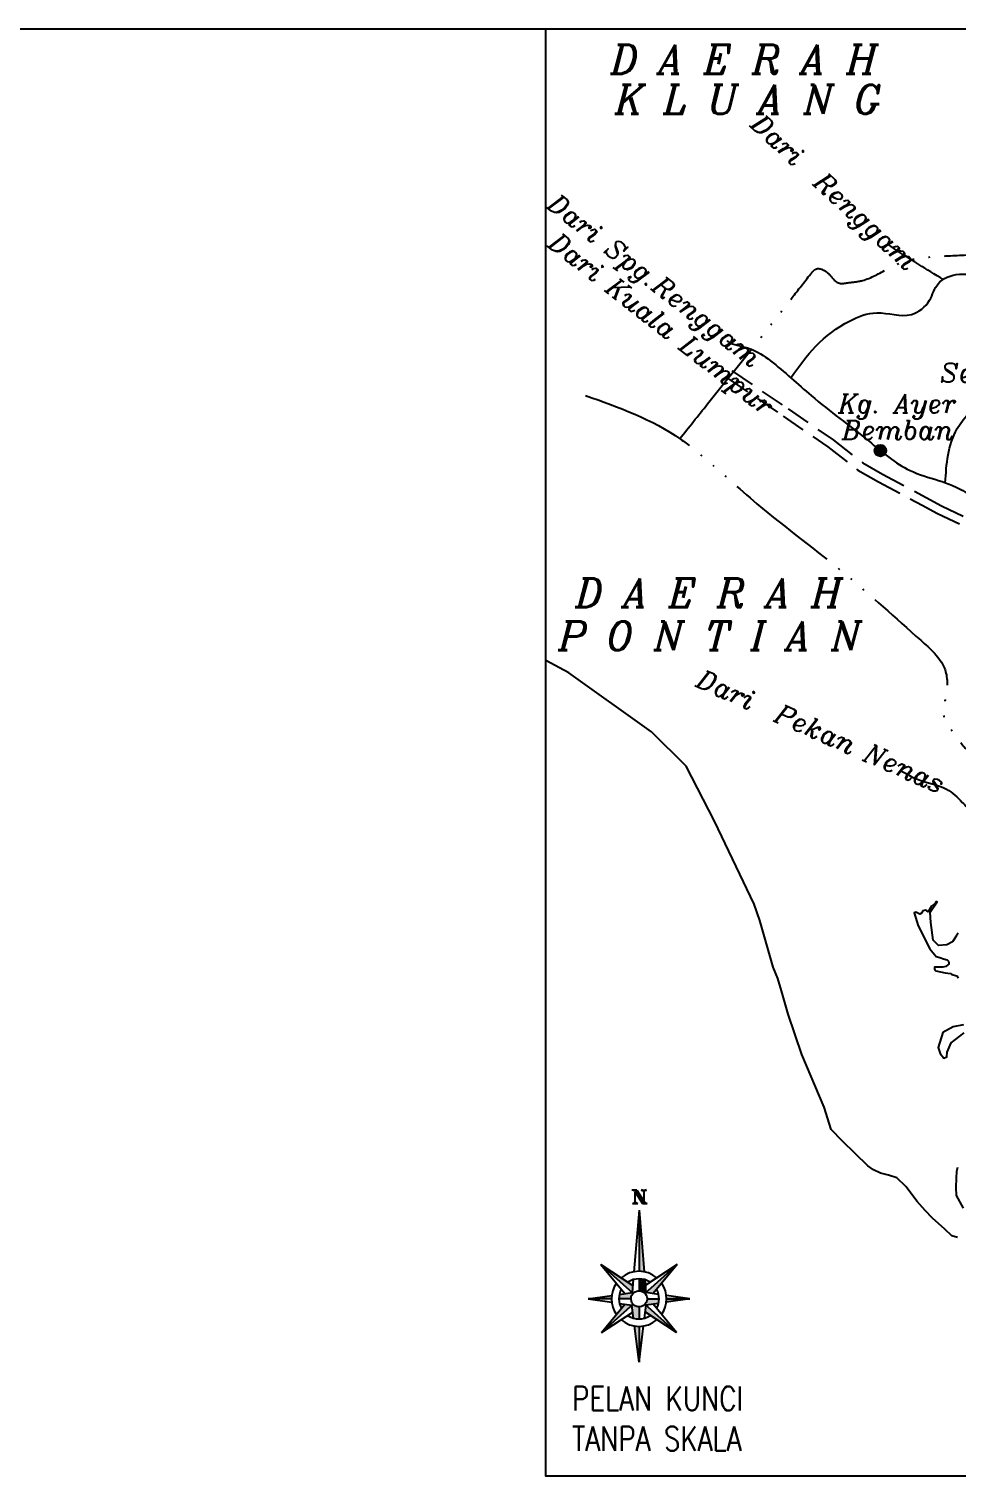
# Model space of a CAD drawing. Header units: metres. Extents: x -18206 to -14962, y -33140 to -31299.
# Drawn here: x -17994.1 to -17936.4, y -31388.8 to -31298.8 of the extents above; entities that cross this region are included whole.
import ezdxf

# ---------------------------------------------------------------- set-up
doc = ezdxf.new("R2010")
doc.units = ezdxf.units.M
doc.header["$LTSCALE"] = 6
doc.header["$MEASUREMENT"] = 0
for name, pattern in [('ACAD_ISO06W100', [36, 24, -3, 0, -3, 0, -3, 0, -3]), ('DASHDOT', [1, 0.5, -0.25, 0, -0.25]), ('HIDDEN', [0.375, 0.25, -0.125])]:
    doc.linetypes.add(name, pattern=pattern)
for name, color, linetype in [('EDIT', 1, 'Continuous'), ('Frame', 7, 'Continuous'), ('JLN', 1, 'HIDDEN'), ('NORTH', 7, 'Continuous'), ('PELAN KUNCI', 7, 'Continuous'), ('SEM', 5, 'DASHDOT')]:
    doc.layers.add(name, color=color, linetype=linetype)
doc.styles.get("Standard").update_dxf_attribs({"font": 'simplex.shx', "width": 0.8})
doc.styles.add('style3', font='italic.shx')
doc.styles.add('style6', font='italic.shx')

msp = doc.modelspace()

# ---------------------------------------------------------------- hatches: boundary and pattern name
at = {"layer": 'EDIT', "linetype": 'ByBlock'}
h = msp.add_hatch(color=7, dxfattribs=at)
edge = h.paths.add_edge_path()
edge.add_arc((-17941.182, -31324.998), 0.36, 0, 360)
at = {"layer": 'NORTH'}
h = msp.add_hatch(color=7, dxfattribs=at)
edge = h.paths.add_edge_path()
edge.add_line((-17955.677, -31371.808), (-17955.982, -31371.808))
edge.add_line((-17955.982, -31371.808), (-17956.455, -31371.061))
edge.add_ellipse((-17956.638, -31371.213), major_axis=(-0.175, 0.161), ratio=1, start_angle=262.3816, end_angle=312.7034)
edge.add_line((-17956.638, -31370.975), (-17956.334, -31370.975))
edge.add_line((-17956.334, -31370.975), (-17955.86, -31371.722))
edge.add_ellipse((-17955.677, -31371.57), major_axis=(-0.175, 0.161), ratio=1, start_angle=82.3816, end_angle=132.7034)
h = msp.add_hatch(color=7, dxfattribs=at)
edge = h.paths.add_edge_path()
edge.add_ellipse((-17956.059, -31371.153), major_axis=(-0.131, 0.121), ratio=1, start_angle=244.75204, end_angle=312.7034, ccw=False)
edge.add_ellipse((-17955.729, -31371.153), major_axis=(-0.131, 0.121), ratio=1, start_angle=-47.2966, end_angle=20.65476, ccw=False)
edge.add_line((-17955.729, -31370.975), (-17956.059, -31370.975))
h = msp.add_hatch(color=7, dxfattribs=at)
edge = h.paths.add_edge_path()
edge.add_ellipse((-17956.26, -31371.63), major_axis=(-0.131, 0.121), ratio=1, start_angle=64.75204, end_angle=132.7034, ccw=False)
edge.add_ellipse((-17956.59, -31371.63), major_axis=(-0.131, 0.121), ratio=1, start_angle=132.7034, end_angle=200.65476, ccw=False)
edge.add_line((-17956.59, -31371.808), (-17956.26, -31371.808))
h = msp.add_hatch(color=7, dxfattribs=at)
edge = h.paths.add_edge_path()
edge.add_line((-17956.193, -31372.228), (-17956.193, -31376.031))
edge.add_ellipse((-17956.193, -31377.744), major_axis=(-1.204, 1.218), ratio=1, start_angle=304.52372, end_angle=315.32391, ccw=False)
edge.add_line((-17955.873, -31376.062), (-17956.193, -31372.228))
h = msp.add_hatch(color=7, dxfattribs=at)
h.paths.add_polyline_path([(-17953.866, -31379.844), (-17955.748, -31378.146), (-17955.8, -31378.563)])
edge = h.paths.add_edge_path()
edge.add_ellipse((-17956.193, -31377.744), major_axis=(-1.204, 1.218), ratio=1, start_angle=125.80306, end_angle=135.32391, ccw=False)
edge.add_line((-17956.477, -31379.432), (-17956.193, -31381.672))
edge.add_line((-17956.193, -31381.672), (-17956.193, -31379.456))
edge = h.paths.add_edge_path()
edge.add_ellipse((-17956.193, -31377.744), major_axis=(-0.351, 0.355), ratio=1, start_angle=87.32136, end_angle=135.2258, ccw=False)
edge.add_line((-17956.564, -31378.078), (-17956.639, -31378.146))
edge.add_line((-17956.639, -31378.146), (-17956.539, -31378.943))
edge.add_ellipse((-17956.193, -31377.744), major_axis=(-0.877, 0.887), ratio=1, start_angle=119.26563, end_angle=135.32391)
edge.add_line((-17956.193, -31378.991), (-17956.193, -31378.243))
h.paths.add_polyline_path([(-17958.52, -31379.844), (-17956.639, -31378.146), (-17957.074, -31378.082)])
edge = h.paths.add_edge_path()
edge.add_line((-17959.352, -31377.744), (-17957.906, -31377.744))
edge.add_ellipse((-17956.193, -31377.744), major_axis=(-1.204, 1.218), ratio=1, start_angle=38.38379, end_angle=45.32391, ccw=False)
edge.add_line((-17957.893, -31377.537), (-17959.352, -31377.744))
edge = h.paths.add_edge_path()
edge.add_ellipse((-17956.193, -31377.744), major_axis=(-0.351, 0.355), ratio=1, start_angle=3.33991, end_angle=45.32391, ccw=False)
edge.add_line((-17956.564, -31377.409), (-17956.623, -31377.357))
edge.add_line((-17956.623, -31377.357), (-17957.41, -31377.468))
edge.add_ellipse((-17956.193, -31377.744), major_axis=(-0.877, 0.887), ratio=1, start_angle=32.57339, end_angle=45.32391)
edge.add_line((-17957.441, -31377.744), (-17956.692, -31377.744))
h.paths.add_polyline_path([(-17958.563, -31375.606), (-17956.623, -31377.357), (-17956.586, -31376.916)])
msp.add_hatch(color=7, dxfattribs=at).paths.add_polyline_path([(-17953.824, -31375.606), (-17955.764, -31377.357), (-17955.315, -31377.42)])
h = msp.add_hatch(color=7, dxfattribs=at)
edge = h.paths.add_edge_path()
edge.add_ellipse((-17956.193, -31377.744), major_axis=(-0.877, 0.887), ratio=1, start_angle=-61.52586, end_angle=-44.67609)
edge.add_line((-17956.193, -31376.496), (-17956.193, -31377.244))
edge.add_ellipse((-17956.193, -31377.744), major_axis=(-0.351, 0.355), ratio=1, start_angle=267.43933, end_angle=315.42201, ccw=False)
edge.add_line((-17955.822, -31377.409), (-17955.764, -31377.357))
edge.add_line((-17955.764, -31377.357), (-17955.832, -31376.549))
h = msp.add_hatch(color=7, dxfattribs=at)
edge = h.paths.add_edge_path()
edge.add_ellipse((-17956.193, -31377.744), major_axis=(-1.204, 1.218), ratio=1, start_angle=218.05855, end_angle=225.32391, ccw=False)
edge.add_line((-17954.495, -31377.96), (-17953.035, -31377.744))
edge.add_line((-17953.035, -31377.744), (-17954.481, -31377.744))
edge = h.paths.add_edge_path()
edge.add_ellipse((-17956.193, -31377.744), major_axis=(-0.351, 0.355), ratio=1, start_angle=183.19501, end_angle=225.32391, ccw=False)
edge.add_line((-17955.822, -31378.079), (-17955.748, -31378.146))
edge.add_line((-17955.748, -31378.146), (-17954.979, -31378.032))
edge.add_ellipse((-17956.193, -31377.744), major_axis=(-0.877, 0.887), ratio=1, start_angle=211.95827, end_angle=225.32391)
edge.add_line((-17954.946, -31377.744), (-17955.693, -31377.744))

# ---------------------------------------------------------------- linework, layer by layer
at = {"layer": 'EDIT', "color": 7, "linetype": 'ByBlock'}
msp.add_circle((-17941.177, -31324.991), 0.36, dxfattribs=at)
at = {"layer": 'Frame'}
for p, q in [((-18206.308, -31298.765), (-17781.98, -31298.765)), ((-17961.98, -31388.765), (-17961.98, -31298.765))]:
    msp.add_line(p, q, dxfattribs=at)
at = {"layer": 'Frame', "linetype": 'Continuous'}
msp.add_lwpolyline([(-17961.98, -31298.765), (-17871.98, -31298.765), (-17871.98, -31388.765), (-17961.98, -31388.765)], close=True, dxfattribs=at)
at = {"layer": 'Frame'}
msp.add_lwpolyline([(-17961.98, -31298.765), (-17871.98, -31298.765), (-17871.98, -31388.765), (-17961.98, -31388.765)], close=True, dxfattribs=at)
at = {"layer": 'JLN', "color": 7, "linetype": 'ByBlock'}
for points, knots in [([(-17937.278, -31314.342), (-17937.783, -31314.035), (-17938.954, -31313.322), (-17940.118, -31312.582), (-17940.75, -31312.124)], [0, 0, 0, 0, 1.974675, 4.573254, 4.573254, 4.573254, 4.573254]), ([(-17950.733, -31318.146), (-17950.667, -31318.194), (-17950.244, -31318.458), (-17949.18, -31318.565), (-17947.487, -31319.749), (-17945.222, -31321.908), (-17942.237, -31324.04), (-17939.315, -31326.631), (-17936.042, -31326.988), (-17934.052, -31329.408), (-17931.629, -31328.979), (-17929.795, -31329.108), (-17928.146, -31329.191), (-17927.488, -31329.808), (-17927.2, -31330.119)], [7.804075, 7.804075, 7.804075, 7.804075, 8.086624, 9.522806, 11.157657, 14.86833, 19.96036, 23.436971, 27.594975, 30.329952, 32.83747, 35.072088, 36.674879, 38.046691, 38.046691, 38.046691, 38.046691]), ([(-17939.86, -31344.918), (-17939.538, -31345.094), (-17938.666, -31345.636), (-17937.165, -31345.776), (-17936.176, -31346.772), (-17935.471, -31347.486), (-17934.377, -31347.905), (-17933.273, -31346.759), (-17933.641, -31345.265), (-17932.815, -31343.636), (-17931.742, -31342.142), (-17930.575, -31340.208), (-17928.351, -31340.778), (-17926.301, -31340.183), (-17923.91, -31341.954), (-17922.379, -31341.114), (-17921.031, -31341.284), (-17920.929, -31341.295)], [10.596968, 10.596968, 10.596968, 10.596968, 11.812252, 13.938192, 15.362798, 16.327301, 17.331641, 18.87041, 20.437235, 22.172316, 24.618742, 27.035659, 28.389447, 31.652237, 33.811677, 37.149359, 37.432208, 37.432208, 37.432208, 37.432208])]:
    msp.add_open_spline(points, degree=3, knots=knots, dxfattribs=at)
for points in [[(-17946.753, -31320.459), (-17945.193, -31318.498), (-17943.097, -31316.931), (-17941.4, -31316.42), (-17939.25, -31316.518), (-17938.119, -31315.639), (-17937.592, -31314.619), (-17934.812, -31314.385), (-17934.129, -31315.429), (-17931.72, -31320.788)], [(-17937.141, -31326.985), (-17936.395, -31323.616), (-17934.552, -31322.004), (-17931.172, -31322.695), (-17929.175, -31321.928), (-17929.175, -31320.163), (-17931.72, -31320.788), (-17932.382, -31322.408)]]:
    msp.add_spline(points, degree=3, dxfattribs=at)
at = {"layer": 'NORTH', "color": 7}
for p, q in [((-17956.334, -31370.975), (-17956.638, -31370.975)), ((-17956.455, -31371.061), (-17955.982, -31371.808)), ((-17956.425, -31371.697), (-17956.425, -31371.109)), ((-17956.334, -31370.975), (-17955.86, -31371.722)), ((-17956.059, -31370.975), (-17955.729, -31370.975)), ((-17955.894, -31371.086), (-17955.894, -31371.669)), ((-17956.59, -31371.808), (-17956.26, -31371.808)), ((-17955.982, -31371.808), (-17955.677, -31371.808)), ((-17956.193, -31372.228), (-17956.514, -31376.062)), ((-17956.193, -31372.228), (-17955.873, -31376.062)), ((-17956.193, -31372.228), (-17956.193, -31376.031)), ((-17958.563, -31375.606), (-17956.586, -31376.916)), ((-17958.563, -31375.606), (-17957.072, -31377.42)), ((-17956.564, -31377.409), (-17958.563, -31375.606)), ((-17955.822, -31377.409), (-17953.824, -31375.606)), ((-17953.824, -31375.606), (-17955.801, -31376.916)), ((-17953.824, -31375.606), (-17955.315, -31377.42)), ((-17956.555, -31376.549), (-17956.623, -31377.357)), ((-17956.193, -31376.496), (-17956.193, -31377.244)), ((-17955.832, -31376.549), (-17955.764, -31377.357)), ((-17959.352, -31377.744), (-17957.893, -31377.537)), ((-17957.41, -31377.468), (-17956.623, -31377.357)), ((-17954.976, -31377.468), (-17955.764, -31377.357)), ((-17953.035, -31377.744), (-17954.494, -31377.537)), ((-17957.906, -31377.744), (-17959.352, -31377.744)), ((-17959.352, -31377.744), (-17957.892, -31377.96)), ((-17956.564, -31378.078), (-17958.52, -31379.844)), ((-17958.52, -31379.844), (-17957.074, -31378.082)), ((-17956.692, -31377.744), (-17957.441, -31377.744)), ((-17957.407, -31378.032), (-17956.639, -31378.146)), ((-17956.539, -31378.943), (-17956.639, -31378.146)), ((-17956.193, -31378.243), (-17956.193, -31378.991)), ((-17955.848, -31378.943), (-17955.748, -31378.146)), ((-17955.822, -31378.079), (-17953.866, -31379.844)), ((-17954.979, -31378.032), (-17955.748, -31378.146)), ((-17955.693, -31377.744), (-17954.946, -31377.744)), ((-17953.866, -31379.844), (-17955.313, -31378.082)), ((-17953.035, -31377.744), (-17954.495, -31377.96)), ((-17954.481, -31377.744), (-17953.035, -31377.744)), ((-17953.034, -31377.744), (-17954.481, -31377.744)), ((-17958.52, -31379.844), (-17956.587, -31378.563)), ((-17953.866, -31379.844), (-17955.8, -31378.563)), ((-17956.193, -31381.672), (-17956.477, -31379.432)), ((-17956.193, -31381.672), (-17955.91, -31379.432)), ((-17956.193, -31379.456), (-17956.193, -31381.672))]:
    msp.add_line(p, q, dxfattribs=at)
for centre, major_axis, start_param, end_param in [((-17956.638, -31371.213), (-0.175, 0.161), 4.579423, 5.457704), ((-17956.059, -31371.153), (-0.131, 0.121), 4.271729, 5.457704), ((-17955.729, -31371.153), (-0.131, 0.121), -0.825481, 0.360494), ((-17956.59, -31371.63), (-0.131, 0.121), 2.316111, 3.502086), ((-17956.26, -31371.63), (-0.131, 0.121), 1.130136, 2.316111), ((-17955.677, -31371.57), (-0.175, 0.161), 1.43783, 2.316111), ((-17956.193, -31377.744), (-1.204, 1.218), -1.485442, -0.074048), ((-17956.193, -31377.744), (-0.877, 0.887), -1.376436, -0.183054), ((-17956.193, -31377.744), (-1.204, 1.218), 0.188339, 1.398792), ((-17956.193, -31377.744), (-0.877, 0.887), 0.297345, 1.291665), ((-17956.193, -31377.744), (-0.351, 0.355), 2.860050414950906, 9.143235722130491), ((-17956.193, -31377.744), (-0.877, 0.887), 3.432031, 4.42635), ((-17956.193, -31377.744), (-1.204, 1.218), 3.324904, 4.535357), ((-17956.193, -31377.744), (-1.204, 1.218), 1.651593, 3.072102), ((-17956.193, -31377.744), (-0.877, 0.887), 1.75872, 2.964976)]:
    msp.add_ellipse(centre, major_axis=major_axis, ratio=1, start_param=start_param, end_param=end_param, dxfattribs=at)
at = {"layer": 'PELAN KUNCI', "color": 7, "linetype": 'HIDDEN'}
for points in [[(-17950.725, -31320.464), (-17950.688, -31320.488), (-17947.229, -31322.839), (-17944.441, -31324.765), (-17942.576, -31326.207), (-17941.301, -31326.935), (-17938.577, -31328.389)], [(-17950.427, -31320.014), (-17950.388, -31320.04), (-17946.923, -31322.394), (-17944.122, -31324.329), (-17942.275, -31325.757), (-17941.04, -31326.462), (-17938.322, -31327.913)], [(-17938.324, -31327.912), (-17937.382, -31328.422), (-17934.473, -31329.788), (-17931.756, -31330.519), (-17929.179, -31331.446), (-17926.961, -31332.469), (-17925.946, -31333.179), (-17923.877, -31335.384), (-17922.991, -31336.174)], [(-17938.581, -31328.387), (-17937.625, -31328.904), (-17934.66, -31330.297), (-17931.918, -31331.034), (-17929.384, -31331.946), (-17927.231, -31332.939), (-17926.301, -31333.59), (-17924.254, -31335.771), (-17923.769, -31336.204)]]:
    msp.add_lwpolyline(points, dxfattribs=at)
at = {"layer": 'PELAN KUNCI', "color": 7, "linetype": 'ACAD_ISO06W100', "ltscale": 0.05}
for points in [[(-17953.673, -31324.27), (-17951.93, -31322.088), (-17946.665, -31315.477), (-17945.51, -31313.997), (-17945.16, -31313.688), (-17944.624, -31313.812), (-17944.171, -31314.244), (-17943.801, -31314.553), (-17943.203, -31314.553), (-17942.297, -31314.409), (-17940.732, -31313.688), (-17939.867, -31313.298), (-17939.146, -31313.092), (-17937.828, -31312.927), (-17935.538, -31312.799), (-17932.85, -31312.535), (-17929.898, -31312.272), (-17927.789, -31311.798), (-17925.417, -31311.798), (-17924.784, -31312.219), (-17922.8, -31314.084), (-17921.947, -31315.133), (-17921.947, -31315.46), (-17921.914, -31316.411), (-17921.75, -31316.771), (-17921.619, -31317.361), (-17921.291, -31317.886), (-17921.226, -31318.082), (-17920.537, -31318.541), (-17919.88, -31318.541), (-17919.552, -31318.541), (-17919.192, -31318.672), (-17919.028, -31319.164), (-17918.896, -31319.59), (-17918.601, -31320.344), (-17918.404, -31321.917), (-17918.175, -31322.343), (-17917.453, -31323.261), (-17915.853, -31326.169), (-17915.265, -31327.175), (-17914.426, -31328.182), (-17913.67, -31328.853), (-17913.586, -31329.021), (-17913.092, -31329.294), (-17912.518, -31329.294), (-17912.06, -31329.165), (-17911.501, -31329.05), (-17910.268, -31329.122), (-17910.11, -31329.107), (-17909.35, -31329.165), (-17908.806, -31329.193), (-17908.39, -31329.508), (-17908.275, -31329.594), (-17906.718, -31330.464), (-17906.776, -31330.753), (-17906.776, -31331.1), (-17906.776, -31331.244), (-17906.516, -31331.476), (-17905.879, -31332.054), (-17905.155, -31332.401), (-17904.403, -31332.806), (-17903.592, -31333.24), (-17902.869, -31333.616), (-17901.653, -31334.281), (-17901.306, -31334.599), (-17900.756, -31335.004), (-17899.997, -31334.892), (-17899.36, -31335.01), (-17898.678, -31335.41), (-17897.893, -31335.654), (-17897.471, -31335.817), (-17897.197, -31335.972), (-17896.886, -31336.024), (-17896.722, -31336.056), (-17896.412, -31336.008), (-17896.038, -31335.842), (-17895.835, -31335.669), (-17895.459, -31335.466), (-17895.169, -31335.235), (-17894.909, -31335.004), (-17894.851, -31334.628), (-17894.909, -31334.367), (-17895.227, -31333.934), (-17895.575, -31333.413), (-17895.112, -31332.43), (-17894.079, -31330.791), (-17893.871, -31329.959), (-17893.559, -31328.868), (-17893.299, -31328.14), (-17892.883, -31328.14), (-17892.154, -31328.556), (-17891.426, -31329.284), (-17890.646, -31330.531), (-17890.385, -31330.635), (-17887.576, -31330.583), (-17887.16, -31330.947), (-17886.536, -31331.622), (-17886.016, -31331.986), (-17885.547, -31332.662), (-17885.391, -31333.13), (-17885.443, -31334.221), (-17885.443, -31334.845), (-17885.287, -31336.248), (-17884.247, -31337.079), (-17880.292, -31341.188), (-17879.831, -31342.385), (-17879.6, -31343.905), (-17879.508, -31345.333), (-17879.508, -31346.669), (-17879.508, -31348.004), (-17879.508, -31350.215), (-17879.692, -31352.749), (-17879.093, -31354.361)], [(-17959.517, -31321.564), (-17953.608, -31324.277), (-17952.257, -31325.341), (-17948.856, -31328.296), (-17943.312, -31332.716), (-17938.669, -31336.788), (-17937.192, -31338.526), (-17937.113, -31340.289), (-17937.27, -31341.346), (-17936.604, -31342.561), (-17935.623, -31343.736), (-17933.899, -31344.401), (-17933.271, -31344.519), (-17932.095, -31344.558), (-17931.037, -31344.597), (-17929.978, -31344.597), (-17929.743, -31344.597), (-17929.488, -31346.374), (-17929.21, -31347.485), (-17928.932, -31348.817), (-17928.932, -31349.262), (-17929.877, -31349.595), (-17931.044, -31349.817), (-17931.6, -31350.594), (-17931.989, -31351.427), (-17932.267, -31352.927), (-17932.489, -31354.204), (-17932.89, -31356.298), (-17933.101, -31357.279), (-17933.171, -31359.522), (-17933.381, -31362.395), (-17933.311, -31363.657), (-17932.82, -31365.129), (-17932.469, -31365.829), (-17932.119, -31366.32), (-17931.908, -31366.881)]]:
    msp.add_spline(points, degree=3, dxfattribs=at)
at = {"layer": 'SEM', "color": 7, "linetype": 'ByBlock', "ltscale": 20}
for points in [[(-17946.924, -31360.034), (-17947.335, -31358.587), (-17947.562, -31357.817), (-17947.856, -31357.114), (-17948.673, -31354.213), (-17949.036, -31353.193), (-17951.491, -31348.031), (-17953.26, -31344.609), (-17955.415, -31342.478), (-17960.568, -31338.813), (-17961.98, -31338.04)], [(-17936.338, -31355.002), (-17936.475, -31355.183), (-17936.701, -31355.546), (-17937.042, -31355.727), (-17937.563, -31355.773), (-17937.904, -31355.433), (-17938.04, -31354.345), (-17938.085, -31353.687), (-17937.654, -31353.053), (-17937.722, -31353.053), (-17937.767, -31353.166), (-17937.994, -31353.325), (-17938.198, -31353.665), (-17938.289, -31353.619), (-17938.38, -31353.574), (-17938.539, -31353.619), (-17938.629, -31353.755), (-17938.72, -31353.823), (-17938.97, -31353.687), (-17939.083, -31353.733), (-17938.834, -31354.549), (-17938.108, -31355.977), (-17937.699, -31356.453), (-17937.473, -31356.521), (-17937.246, -31356.589), (-17937.019, -31356.657), (-17936.951, -31356.747), (-17936.928, -31356.838), (-17936.928, -31356.929), (-17936.974, -31356.974), (-17937.11, -31357.065), (-17937.291, -31357.11), (-17937.745, -31357.11), (-17937.813, -31357.11), (-17937.813, -31357.246), (-17937.722, -31357.337), (-17937.155, -31357.473), (-17936.815, -31357.518), (-17936.724, -31357.563), (-17936.429, -31357.654), (-17936.338, -31357.79)], [(-17936.388, -31373.937), (-17936.729, -31373.824), (-17937.16, -31373.415), (-17937.931, -31372.735), (-17938.384, -31372.259), (-17938.883, -31371.693), (-17939.587, -31370.763), (-17940.154, -31370.219), (-17940.675, -31370.061), (-17941.174, -31369.925), (-17941.605, -31369.721), (-17941.968, -31369.471), (-17943.544, -31367.944), (-17944.247, -31367.219), (-17944.678, -31365.814), (-17946.062, -31362.55), (-17946.924, -31360.034)], [(-17935.999, -31360.708), (-17936.657, -31360.821), (-17937.292, -31361.184), (-17937.587, -31362.113), (-17937.451, -31362.476), (-17937.224, -31362.771), (-17937.043, -31362.703), (-17937.02, -31362.408), (-17936.771, -31361.819), (-17935.977, -31361.207)], [(-17936.388, -31369.585), (-17936.434, -31369.834), (-17936.456, -31370.242), (-17936.479, -31370.809), (-17936.456, -31371.307), (-17936.025, -31372.101)]]:
    msp.add_lwpolyline(points, dxfattribs=at)

# ---------------------------------------------------------------- texts
at = {"layer": 'Frame', "linetype": 'Continuous', "width": 0.8}
for s, p in [('PELAN KUNCI', (-17960.356, -31384.691)), ('TANPA SKALA', (-17960.356, -31387.191))]:
    msp.add_text(s, height=1.5, dxfattribs=at).set_placement(p)
at = {"layer": 'PELAN KUNCI', "color": 7, "linetype": 'Continuous', "style": 'style3'}
for s, p in [('D A E R A H', (-17957.964, -31301.548)), ('K L U A N G', (-17957.694, -31304.05)), ('D A E R A H', (-17960.155, -31334.736)), ('P O N T I A N', (-17961.213, -31337.41))]:
    msp.add_text(s, height=1.8, dxfattribs=at).set_placement(p)
at = {"layer": 'PELAN KUNCI', "color": 7, "linetype": 'Continuous', "style": 'style6'}
for s, rotation, p in [('Dari  Renggam', 317.14413, (-17949.323, -31304.801)), ('Dari Spg.Renggam', 321.8996, (-17961.995, -31309.83)), ('Dari Kuala Lumpur', 321.8996, (-17961.921, -31312.247)), ('Dari  Pekan Nenas', 336.16498, (-17952.72, -31339.625))]:
    msp.add_text(s, height=1.17, rotation=rotation, dxfattribs=at).set_placement(p)
at = {"layer": 'PELAN KUNCI', "color": 7, "linetype": 'DASHDOT', "ltscale": 20, "style": 'style6'}
for s, p in [(' Sedenak', (-17938.268, -31320.735)), ('Kg. Ayer', (-17943.804, -31322.648)), ('Bemban', (-17943.57, -31324.296))]:
    msp.add_text(s, height=1.17, dxfattribs=at).set_placement(p)

doc.saveas('drawing.dxf')
